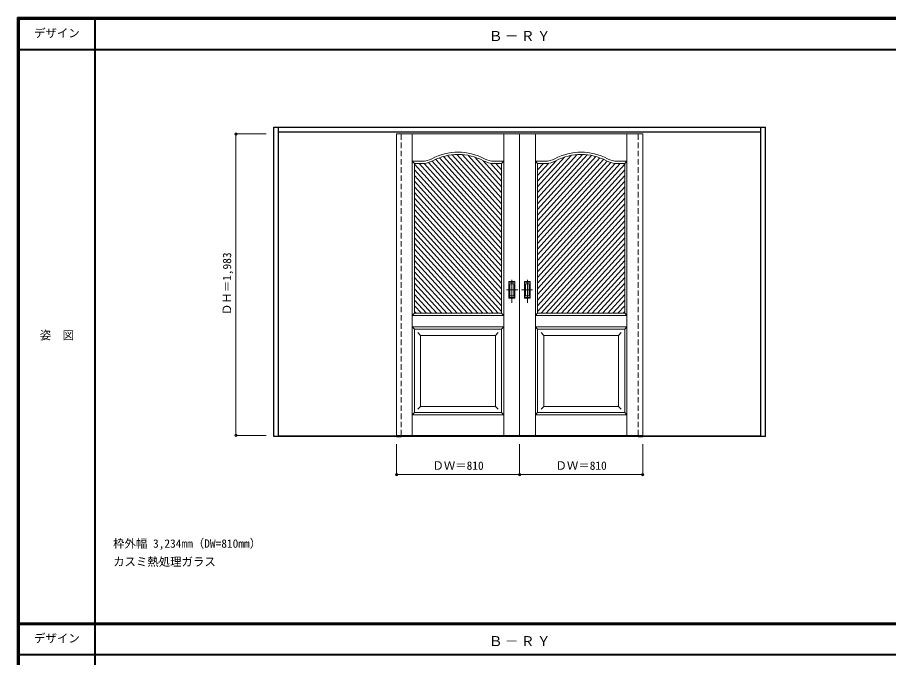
# Model space of a CAD drawing. Units: millimetres, scale not verified. Extents: x -6000 to 5700, y -4307 to 4175.
# Drawn here: x -6000 to -267, y -36 to 4175 of the extents above; entities that cross this region are included whole.
import ezdxf
from ezdxf.enums import TextEntityAlignment as Align

# ---------------------------------------------------------------- set-up
doc = ezdxf.new("R2010")
doc.units = ezdxf.units.MM
doc.header["$LTSCALE"] = 30
doc.header["$PDMODE"] = 32
doc.header["$PDSIZE"] = 15
doc.linetypes.add('CHAIN1', pattern=[8, 5, -1, 1, -1])
doc.linetypes.add('DASHED1', pattern=[1.8, 1.2, -0.6])
for name, color, linetype, lineweight in [('0-2_扉', 7, 'Continuous', 18), ('0-4_枠', 3, 'Continuous', 25), ('0-6_引手', 7, 'Continuous', 18), ('0-A_文字', 7, 'Continuous', 18), ('0-B_寸法', 7, 'Continuous', 9), ('0-C_ハッチ', 4, 'Continuous', 9), ('F-1_枠', 6, 'Continuous', 40), ('F-A_文字', 7, 'Continuous', 18)]:
    doc.layers.add(name, color=color, linetype=linetype, lineweight=lineweight)
doc.styles.add('ＭＳ ゴシック', font='')
doc.styles.get('ＭＳ ゴシック').set_extended_font_data('MS Gothic')

msp = doc.modelspace()

# ---------------------------------------------------------------- linework, layer by layer
at = {"layer": '0-2_扉', "color": 4, "linetype": 'DASHED1', "lineweight": 9}
for p, q in [((-3505, 1425.5), (-3505, 3423)), ((-3475, 1425.5), (-3475, 3423)), ((-1915, 1425.5), (-1915, 3423)), ((-1885, 1425.5), (-1885, 3423))]:
    msp.add_line(p, q, dxfattribs=at)
at = {"layer": '0-2_扉'}
for p, q in [((-2695, 3409), (-3505, 3409)), ((-3401.5, 1426), (-3401.5, 3409)), ((-2798.5, 1426), (-2798.5, 3409)), ((-2695, 3409), (-2695, 1426)), ((-2695, 3409), (-1885, 3409)), ((-2695, 3409), (-2695, 1426)), ((-2591.5, 1426), (-2591.5, 3409)), ((-1988.5, 1426), (-1988.5, 3409)), ((-3386.5, 3214), (-3401.5, 3229)), ((-3401.5, 3229), (-3337.49, 3229)), ((-3386.5, 2229), (-3386.5, 3214)), ((-3386.5, 3214), (-3337.49, 3214)), ((-2798.5, 3229), (-2862.51, 3229)), ((-2813.5, 3214), (-2862.51, 3214)), ((-2813.5, 3214), (-2798.5, 3229)), ((-2813.5, 2360.24), (-2813.5, 3214)), ((-2576.5, 3214), (-2591.5, 3229)), ((-2591.5, 3229), (-2527.49, 3229)), ((-2576.5, 2360.24), (-2576.5, 3214)), ((-2576.5, 3214), (-2527.49, 3214)), ((-1988.5, 3229), (-2052.51, 3229)), ((-2003.5, 3214), (-2052.51, 3214)), ((-2003.5, 3214), (-1988.5, 3229)), ((-2003.5, 2229), (-2003.5, 3214)), ((-2813.69, 3091), (-2813.5, 3091)), ((-2576.31, 3091), (-2576.5, 3091)), ((-2813.5, 2229), (-2813.5, 2371.05)), ((-2576.5, 2229), (-2576.5, 2371.05)), ((-3386.5, 2229), (-3401.5, 2214)), ((-3401.5, 2214), (-2798.5, 2214)), ((-3386.5, 2229), (-2858.5, 2229)), ((-2813.5, 2229), (-3002.5, 2229)), ((-2798.5, 2214), (-2813.5, 2229)), ((-2591.5, 2214), (-2576.5, 2229)), ((-1988.5, 2214), (-2591.5, 2214)), ((-2576.5, 2229), (-2387.5, 2229)), ((-2003.5, 2229), (-2531.5, 2229)), ((-2003.5, 2229), (-1988.5, 2214)), ((-3386.5, 2124), (-3401.5, 2139)), ((-2798.5, 2139), (-3401.5, 2139)), ((-3386.5, 1576), (-3386.5, 2124)), ((-2813.5, 2124), (-3386.5, 2124)), ((-2798.5, 2139), (-2813.5, 2124)), ((-2813.5, 1576), (-2813.5, 2124)), ((-2591.5, 2139), (-2576.5, 2124)), ((-2591.5, 2139), (-1988.5, 2139)), ((-2576.5, 1576), (-2576.5, 2124)), ((-2576.5, 2124), (-2003.5, 2124)), ((-2003.5, 2124), (-1988.5, 2139)), ((-2003.5, 1576), (-2003.5, 2124)), ((-3346.5, 2084), (-3364.18, 2101.68)), ((-3346.5, 2084), (-3346.5, 1616)), ((-3346.5, 2084), (-2853.5, 2084)), ((-2853.54, 2084), (-2835.86, 2101.68)), ((-2853.5, 1616), (-2853.5, 2084)), ((-2536.46, 2084), (-2554.14, 2101.68)), ((-2536.5, 1616), (-2536.5, 2084)), ((-2043.5, 2084), (-2536.5, 2084)), ((-2043.5, 2084), (-2025.82, 2101.68)), ((-2043.5, 2084), (-2043.5, 1616)), ((-3346.5, 1616), (-3364.18, 1598.32)), ((-3346.5, 1616), (-2853.5, 1616)), ((-2853.5, 1616), (-2853.5, 1617.43)), ((-2853.5, 1616), (-2835.82, 1598.32)), ((-2536.5, 1616), (-2554.18, 1598.32)), ((-2536.5, 1616), (-2536.5, 1617.43)), ((-2043.5, 1616), (-2536.5, 1616)), ((-2043.5, 1616), (-2025.82, 1598.32)), ((-3386.5, 1576), (-3401.5, 1561)), ((-2798.5, 1561), (-3401.5, 1561)), ((-2813.5, 1576), (-3386.5, 1576)), ((-2813.5, 1576), (-2798.5, 1561)), ((-2576.5, 1576), (-2591.5, 1561)), ((-2591.5, 1561), (-1988.5, 1561)), ((-2576.5, 1576), (-2003.5, 1576)), ((-2003.5, 1576), (-1988.5, 1561))]:
    msp.add_line(p, q, dxfattribs=at)
at = {"layer": '0-2_扉', "color": 3, "lineweight": 25}
for p, q in [((-3505, 1426), (-3505, 1418)), ((-3505, 1418), (-3475, 1418)), ((-3475, 1426), (-3475, 1418)), ((-1915, 1426), (-1915, 1418)), ((-1915, 1418), (-1885, 1418)), ((-1885, 1426), (-1885, 1418))]:
    msp.add_line(p, q, dxfattribs=at)
at = {"layer": '0-2_扉'}
for points in [[(-2695, 1426), (-3505, 1426), (-3505, 3409)], [(-2695, 1426), (-1885, 1426), (-1885, 3409)]]:
    msp.add_lwpolyline(points, dxfattribs=at)
for centre, radius, start, end in [((-3100, 2924), 365, 61.6423, 118.3577), ((-3100, 2924), 350, 61.6423, 118.3577), ((-2290, 2924), 365, 61.6423, 118.3577), ((-2290, 2924), 350, 61.6423, 118.3577), ((-3337.49, 3364), 135, 270, 298.3577), ((-3337.49, 3364), 150, 270, 298.3577), ((-2862.51, 3364), 150, 241.6423, 270), ((-2862.51, 3364), 135, 241.6423, 270), ((-2527.49, 3364), 135, 270, 298.3577), ((-2527.49, 3364), 150, 270, 298.3577), ((-2052.51, 3364), 150, 241.6423, 270), ((-2052.51, 3364), 135, 241.6423, 270)]:
    msp.add_arc(centre, radius, start, end, dxfattribs=at)
at = {"layer": '0-4_枠'}
for p, q in [((-4312, 1418), (-4312, 3453)), ((-4312, 3453), (-1078, 3453)), ((-4282, 1418), (-4282, 3453)), ((-1108, 1418), (-1108, 3453)), ((-1078, 1418), (-1078, 3453)), ((-4282, 3423), (-1108, 3423)), ((-4282, 1418), (-4312, 1418)), ((-1108, 1421), (-4282, 1421)), ((-1108, 1418), (-4282, 1418)), ((-1078, 1418), (-1108, 1418))]:
    msp.add_line(p, q, dxfattribs=at)
at = {"layer": '0-6_引手', "linetype": 'CHAIN1'}
for p, q in [((-2746, 2298.27), (-2746, 2469.12)), ((-2644, 2298.27), (-2644, 2469.12)), ((-2707.93, 2383.5), (-2780.44, 2383.5)), ((-2682.07, 2383.5), (-2609.56, 2383.5))]:
    msp.add_line(p, q, dxfattribs=at)
at = {"layer": '0-6_引手'}
for p, q in [((-2727, 2438.5), (-2765, 2438.5)), ((-2765, 2328.5), (-2765, 2438.5)), ((-2733.5, 2422.5), (-2758.5, 2422.5)), ((-2758.5, 2344.5), (-2758.5, 2422.5)), ((-2733.5, 2344.5), (-2733.5, 2422.5)), ((-2727, 2328.5), (-2727, 2438.5)), ((-2663, 2438.5), (-2625, 2438.5)), ((-2663, 2328.5), (-2663, 2438.5)), ((-2656.5, 2422.5), (-2631.5, 2422.5)), ((-2656.5, 2344.5), (-2656.5, 2422.5)), ((-2631.5, 2344.5), (-2631.5, 2422.5)), ((-2625, 2328.5), (-2625, 2438.5)), ((-2727, 2328.5), (-2765, 2328.5)), ((-2733.5, 2344.5), (-2758.5, 2344.5)), ((-2663, 2328.5), (-2625, 2328.5)), ((-2656.5, 2344.5), (-2631.5, 2344.5))]:
    msp.add_line(p, q, dxfattribs=at)
at = {"layer": '0-6_引手', "linetype": 'DASHED1'}
for p, q in [((-2762, 2332.5), (-2762, 2434.5)), ((-2628, 2332.5), (-2628, 2434.5)), ((-2730, 2332.5), (-2762, 2332.5)), ((-2660, 2332.5), (-2628, 2332.5))]:
    msp.add_line(p, q, dxfattribs=at)
for points in [[(-2730, 2332.5), (-2730, 2434.5), (-2762, 2434.5)], [(-2660, 2332.5), (-2660, 2434.5), (-2628, 2434.5)]]:
    msp.add_lwpolyline(points, dxfattribs=at)
at = {"layer": '0-B_寸法', "color": 4}
for p, q in [((-4562, 3409), (-4362, 3409)), ((-4562, 3409), (-4562, 1426)), ((-4562, 1426), (-4362, 1426)), ((-3505, 1168), (-3505, 1368)), ((-2695, 1168), (-2695, 1368)), ((-1885, 1168), (-1885, 1368)), ((-3505, 1168), (-1885, 1168))]:
    msp.add_line(p, q, dxfattribs=at)
at = {"layer": '0-B_寸法'}
for p in [(-4562, 3409), (-4562, 1426), (-3505, 1168), (-2695, 1168), (-1885, 1168)]:
    msp.add_point(p, dxfattribs=at)
at = {"layer": '0-C_ハッチ'}
for p, q in [((-3139.49, 3271.77), (-2813.5, 2911.82)), ((-3107.71, 3273.92), (-2813.5, 2949.06)), ((-3073.12, 3272.97), (-2813.5, 2986.3)), ((-3034.78, 3267.87), (-2813.5, 3023.55)), ((-2282.29, 3273.92), (-2576.5, 2949.06)), ((-2316.88, 3272.97), (-2576.5, 2986.3)), ((-2250.51, 3271.77), (-2576.5, 2911.82)), ((-2355.22, 3267.87), (-2576.5, 3023.55)), ((-3357.01, 3214), (-2813.5, 2613.88)), ((-3323.84, 3214.62), (-2813.5, 2651.12)), ((-3295.09, 3220.12), (-2813.5, 2688.36)), ((-3270.24, 3229.92), (-2813.5, 2725.61)), ((-3247.08, 3241.6), (-2813.5, 2762.85)), ((-3222.61, 3251.82), (-2813.5, 2800.09)), ((-3196.65, 3260.39), (-2813.5, 2837.33)), ((-3169.02, 3267.13), (-2813.5, 2874.58)), ((-2990.77, 3256.52), (-2813.5, 3060.79)), ((-2934.35, 3231.47), (-2813.5, 3098.03)), ((-2886.56, 3215.94), (-2813.5, 3135.27)), ((-2851.07, 3214), (-2813.5, 3172.51)), ((-2220.98, 3267.13), (-2576.5, 2874.58)), ((-2193.35, 3260.39), (-2576.5, 2837.33)), ((-2399.23, 3256.52), (-2576.5, 3060.79)), ((-2167.39, 3251.82), (-2576.5, 2800.09)), ((-2142.92, 3241.6), (-2576.5, 2762.85)), ((-2455.65, 3231.47), (-2576.5, 3098.03)), ((-2119.76, 3229.92), (-2576.5, 2725.61)), ((-2094.91, 3220.12), (-2576.5, 2688.36)), ((-2503.44, 3215.94), (-2576.5, 3135.27)), ((-2066.16, 3214.62), (-2576.5, 2651.12)), ((-2538.93, 3214), (-2576.5, 3172.51)), ((-2032.99, 3214), (-2576.5, 2613.88)), ((-3386.5, 3209.32), (-2813.5, 2576.64)), ((-3386.5, 3172.08), (-2813.5, 2539.4)), ((-2003.5, 3209.32), (-2576.5, 2576.64)), ((-2003.5, 3172.08), (-2576.5, 2539.4)), ((-3386.5, 3134.84), (-2813.5, 2502.15)), ((-3386.5, 3097.6), (-2813.5, 2464.91)), ((-2003.5, 3134.84), (-2576.5, 2502.15)), ((-2003.5, 3097.6), (-2576.5, 2464.91)), ((-3386.5, 3060.36), (-2813.5, 2427.67)), ((-2003.5, 3060.36), (-2576.5, 2427.67)), ((-3386.5, 3023.11), (-2813.5, 2390.43)), ((-3386.5, 2985.87), (-2813.5, 2353.18)), ((-2003.5, 3023.11), (-2576.5, 2390.43)), ((-2003.5, 2985.87), (-2576.5, 2353.18)), ((-3386.5, 2948.63), (-2813.5, 2315.94)), ((-2003.5, 2948.63), (-2576.5, 2315.94)), ((-3386.5, 2911.39), (-2813.5, 2278.7)), ((-3386.5, 2874.14), (-2813.5, 2241.46)), ((-2003.5, 2911.39), (-2576.5, 2278.7)), ((-2003.5, 2874.14), (-2576.5, 2241.46)), ((-3386.5, 2836.9), (-2835.95, 2229)), ((-2003.5, 2836.9), (-2554.05, 2229)), ((-3386.5, 2799.66), (-2869.68, 2229)), ((-3386.5, 2762.42), (-2903.41, 2229)), ((-2003.5, 2799.66), (-2520.32, 2229)), ((-2003.5, 2762.42), (-2486.59, 2229)), ((-3386.5, 2725.17), (-2937.14, 2229)), ((-2003.5, 2725.17), (-2452.86, 2229)), ((-3386.5, 2687.93), (-2970.87, 2229)), ((-3386.5, 2650.69), (-3004.59, 2229)), ((-2003.5, 2687.93), (-2419.13, 2229)), ((-2003.5, 2650.69), (-2385.41, 2229)), ((-3386.5, 2613.45), (-3038.32, 2229)), ((-2003.5, 2613.45), (-2351.68, 2229)), ((-3386.5, 2576.21), (-3072.05, 2229)), ((-3386.5, 2538.96), (-3105.78, 2229)), ((-2003.5, 2576.21), (-2317.95, 2229)), ((-2003.5, 2538.96), (-2284.22, 2229)), ((-3386.5, 2501.72), (-3139.51, 2229)), ((-2003.5, 2501.72), (-2250.49, 2229)), ((-3386.5, 2464.48), (-3173.24, 2229)), ((-3386.5, 2427.24), (-3206.97, 2229)), ((-2003.5, 2464.48), (-2216.76, 2229)), ((-2003.5, 2427.24), (-2183.03, 2229)), ((-3386.5, 2389.99), (-3240.7, 2229)), ((-3386.5, 2352.75), (-3274.43, 2229)), ((-2003.5, 2389.99), (-2149.3, 2229)), ((-2003.5, 2352.75), (-2115.57, 2229)), ((-3386.5, 2315.51), (-3308.15, 2229)), ((-2003.5, 2315.51), (-2081.85, 2229)), ((-3386.5, 2278.27), (-3341.88, 2229)), ((-3386.5, 2241.02), (-3375.61, 2229)), ((-2003.5, 2278.27), (-2048.12, 2229)), ((-2003.5, 2241.02), (-2014.39, 2229))]:
    msp.add_line(p, q, dxfattribs=at)
at = {"layer": 'F-1_枠'}
for p, q in [((-6000, 4175), (5700, 4175)), ((-6000, 4175), (-6000, -4205)), ((-6000, 4170), (5700, 4170)), ((-6000, 4165), (5700, 4165)), ((-5995, 4175), (-5995, -4205)), ((-5990, 4175), (-5990, -4205)), ((-5490, 4175), (-5490, -3790)), ((-6000, 3965), (5700, 3965)), ((-6000, 190.5), (5700, 190.5)), ((-6000, 187.5), (5700, 187.5)), ((-6000, 184.5), (5700, 184.5)), ((-6000, -15.5), (5700, -15.5))]:
    msp.add_line(p, q, dxfattribs=at)

# ---------------------------------------------------------------- texts
at = {"layer": '0-A_文字', "style": 'ＭＳ ゴシック'}
for s, p in [('枠外幅 3,234mm（DW=810mm）', (-5370, 670.5)), ('カスミ熱処理ガラス', (-5370, 550.5))]:
    msp.add_text(s, height=54.99, dxfattribs=at).set_placement(p, align=Align.BOTTOM_LEFT)
at = {"layer": '0-A_文字', "char_height": 65.98, "attachment_point": 7, "style": 'ＭＳ ゴシック'}
for insert in [(-2897.5, 4020), (-2897.5, 39.5)]:
    msp.add_mtext('\\T1.17;Ｂ－ＲＹ', dxfattribs=dict(at, insert=insert))
at = {"layer": '0-B_寸法', "style": 'ＭＳ ゴシック'}
msp.add_text('ＤＨ＝1,983', height=54.99, rotation=90, dxfattribs=at).set_placement((-4577, 2217.25), align=Align.BOTTOM_LEFT)
for p in [(-3268.75, 1183), (-2458.75, 1183)]:
    msp.add_text('ＤＷ＝810', height=54.99, dxfattribs=at).set_placement(p, align=Align.BOTTOM_LEFT)
at = {"layer": 'F-A_文字', "style": 'ＭＳ ゴシック'}
for s, p in [('デザイン', (-5890, 4027.5)), ('姿\u3000図', (-5852.5, 2040.25)), ('デザイン', (-5890, 47))]:
    msp.add_text(s, height=54.99, dxfattribs=at).set_placement(p, align=Align.BOTTOM_LEFT)

doc.saveas('drawing.dxf')
